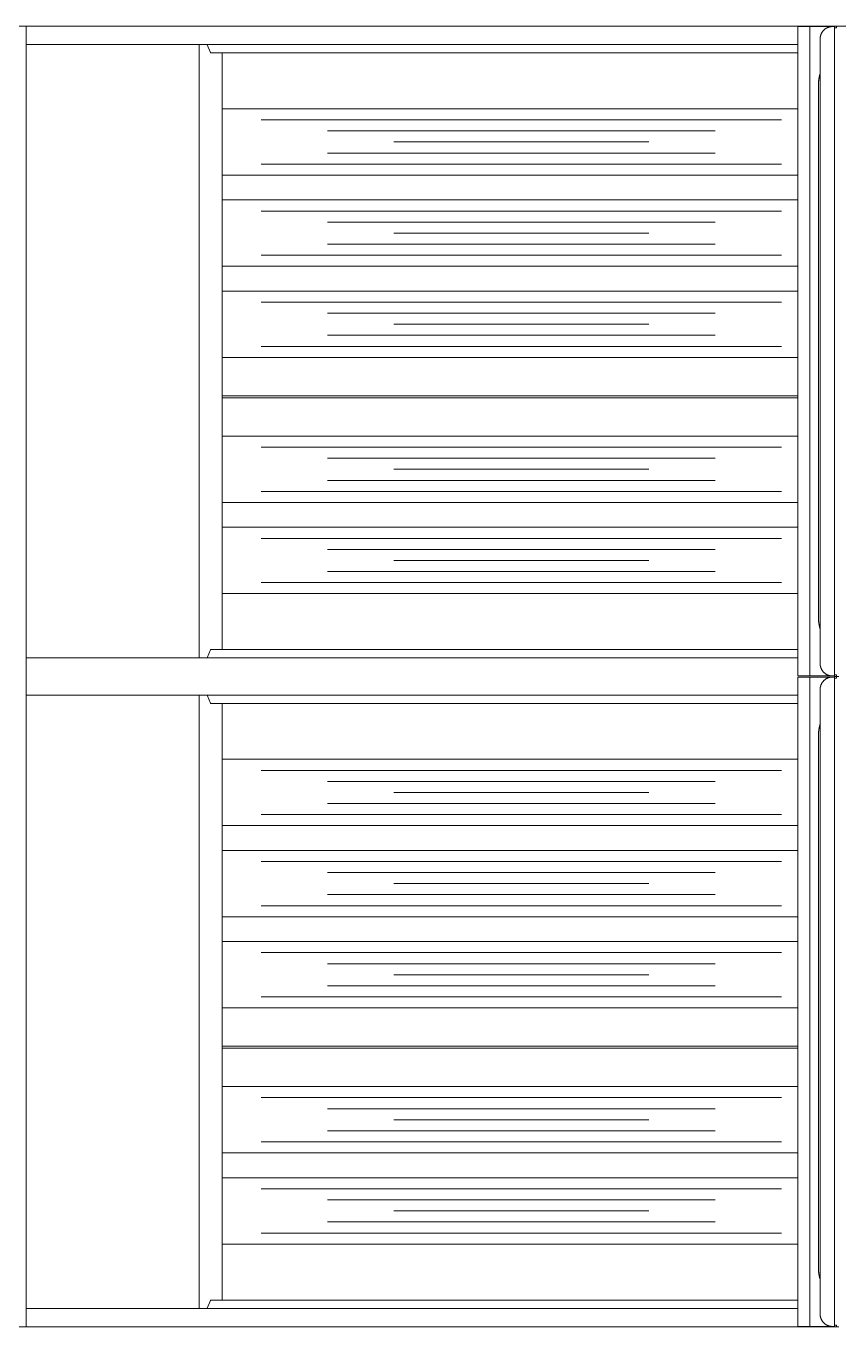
# Model space of a CAD drawing. Header units: millimetres. Extents: x -159872 to 386485, y -250577 to 158966.
# Drawn here: x 158757 to 159382, y 11835 to 12834 of the extents above; entities that cross this region are included whole.
import ezdxf

# ---------------------------------------------------------------- set-up
doc = ezdxf.new("R2010")
doc.units = ezdxf.units.MM
doc.layers.add('LDS-equipment-kitchen equipment', color=3, linetype='Continuous', lineweight=13)

# ---------------------------------------------------------------- blocks, each defined once
blk = doc.blocks.new('Group-348')
at = {"layer": 'LDS-equipment-kitchen equipment'}
for points in [[(97954.62, 49291.3, 0), (98708.31, 49291.3, 0)], [(98083.72, 49291.3, 0), (98083.72, 48292.26, 0)], [(98676.95, 49290.89, 0), (98676.95, 48792.16, 0)], [(98676.95, 49290.89, 0), (98705.11, 49290.89, 0)], [(98685.96, 49290.89, 0), (98685.96, 48792.16, 0)], [(98693.97, 49281.34, 0), (98693.97, 49281.58, 0), (98693.98, 49281.81, 0), (98694, 49282.05, 0), (98694.02, 49282.28, 0), (98694.04, 49282.51, 0), (98694.07, 49282.74, 0), (98694.11, 49282.98, 0), (98694.16, 49283.21, 0), (98694.2, 49283.44, 0), (98694.26, 49283.66, 0), (98694.32, 49283.89, 0), (98694.38, 49284.11, 0), (98694.45, 49284.34, 0), (98694.53, 49284.56, 0), (98694.61, 49284.78, 0), (98694.7, 49285, 0), (98694.79, 49285.21, 0), (98694.89, 49285.43, 0), (98694.99, 49285.64, 0), (98695.1, 49285.84, 0), (98695.21, 49286.05, 0), (98695.33, 49286.25, 0), (98695.45, 49286.45, 0), (98695.58, 49286.65, 0), (98695.71, 49286.84, 0), (98695.85, 49287.03, 0), (98695.99, 49287.22, 0), (98696.14, 49287.4, 0), (98696.29, 49287.58, 0), (98696.44, 49287.75, 0), (98696.6, 49287.93, 0), (98696.77, 49288.09, 0), (98696.93, 49288.26, 0), (98697.11, 49288.42, 0), (98697.28, 49288.57, 0), (98697.46, 49288.72, 0), (98697.64, 49288.87, 0), (98697.83, 49289.01, 0), (98698.02, 49289.15, 0), (98698.21, 49289.28, 0), (98698.41, 49289.41, 0), (98698.61, 49289.53, 0), (98698.81, 49289.65, 0), (98699.02, 49289.76, 0), (98699.23, 49289.87, 0), (98699.44, 49289.97, 0), (98699.65, 49290.07, 0), (98699.86, 49290.16, 0), (98700.08, 49290.25, 0), (98700.3, 49290.33, 0), (98700.52, 49290.41, 0), (98700.75, 49290.48, 0), (98700.97, 49290.54, 0), (98701.2, 49290.6, 0), (98701.43, 49290.66, 0), (98701.65, 49290.71, 0), (98701.88, 49290.75, 0), (98702.12, 49290.79, 0), (98702.35, 49290.82, 0), (98702.58, 49290.84, 0), (98702.81, 49290.86, 0), (98703.05, 49290.88, 0), (98703.28, 49290.89, 0), (98703.52, 49290.89, 0)], [(98705.11, 49289.88, 0), (98705.11, 49291.28, 0)], [(98705.11, 49291.28, 0), (98708.37, 49291.28, 0)], [(98705.11, 49290.89, 0), (98705.11, 48792.16, 0)], [(98705.11, 48793.17, 0), (98705.11, 49289.88, 0)], [(98706.63, 49289.88, 0), (98705.11, 49289.88, 0)], [(98705.11, 49287.77, 0), (98705.11, 48795.28, 0)], [(98706.63, 49291.28, 0), (98706.63, 49289.88, 0)], [(98828.1, 49291.28, 0), (98708.37, 49291.28, 0)], [(98083.72, 49276.99, 0), (98676.95, 49276.99, 0)], [(98216.84, 49276.99, 0), (98216.84, 48806.08, 0)], [(98222.79, 49276.97, 0), (98222.74, 49276.99, 0)], [(98222.87, 49276.84, 0), (98222.83, 49276.92, 0), (98222.79, 49276.97, 0)], [(98222.87, 49276.84, 0), (98225.44, 49270.88, 0)], [(98693.97, 49281.34, 0), (98693.97, 48801.71, 0)], [(98225.49, 49270.77, 0), (98225.44, 49270.88, 0)], [(98225.55, 49270.7, 0), (98225.49, 49270.77, 0)], [(98225.68, 49270.62, 0), (98225.61, 49270.64, 0), (98225.55, 49270.7, 0)], [(98225.68, 49270.59, 0), (98676.95, 49270.59, 0)], [(98234.58, 49270.62, 0), (98234.58, 48812.46, 0)], [(98692.76, 49248.33, 0), (98692.77, 49248.43, 0), (98692.78, 49248.53, 0), (98692.78, 49248.64, 0), (98692.79, 49248.74, 0), (98692.8, 49248.84, 0), (98692.81, 49248.94, 0), (98692.82, 49249.04, 0), (98692.82, 49249.14, 0), (98692.83, 49249.24, 0), (98692.84, 49249.34, 0), (98692.85, 49249.44, 0), (98692.87, 49249.54, 0), (98692.88, 49249.65, 0), (98692.89, 49249.75, 0), (98692.9, 49249.85, 0), (98692.91, 49249.95, 0), (98692.93, 49250.05, 0), (98692.94, 49250.15, 0), (98692.95, 49250.25, 0), (98692.97, 49250.35, 0), (98692.98, 49250.45, 0), (98693, 49250.55, 0), (98693.01, 49250.65, 0), (98693.03, 49250.75, 0), (98693.04, 49250.85, 0), (98693.06, 49250.95, 0), (98693.08, 49251.05, 0), (98693.09, 49251.15, 0), (98693.11, 49251.25, 0), (98693.13, 49251.35, 0), (98693.15, 49251.45, 0), (98693.17, 49251.55, 0), (98693.18, 49251.65, 0), (98693.2, 49251.75, 0), (98693.22, 49251.85, 0), (98693.24, 49251.95, 0), (98693.27, 49252.05, 0), (98693.29, 49252.15, 0), (98693.31, 49252.25, 0), (98693.33, 49252.35, 0), (98693.35, 49252.45, 0), (98693.37, 49252.54, 0), (98693.4, 49252.64, 0), (98693.42, 49252.74, 0), (98693.44, 49252.84, 0), (98693.47, 49252.94, 0), (98693.49, 49253.04, 0), (98693.52, 49253.14, 0), (98693.54, 49253.23, 0), (98693.57, 49253.33, 0), (98693.6, 49253.43, 0), (98693.62, 49253.53, 0), (98693.65, 49253.63, 0), (98693.68, 49253.72, 0), (98693.7, 49253.82, 0), (98693.73, 49253.92, 0), (98693.76, 49254.02, 0), (98693.79, 49254.11, 0), (98693.82, 49254.21, 0), (98693.85, 49254.31, 0), (98693.88, 49254.4, 0), (98693.91, 49254.5, 0), (98693.94, 49254.6, 0), (98693.97, 49254.69, 0)], [(98692.76, 49248.33, 0), (98692.76, 48834.72, 0)], [(98676.95, 49227.7, 0), (98234.58, 49227.7, 0)], [(98264.49, 49219.22, 0), (98664.26, 49219.22, 0)], [(98315.39, 49210.73, 0), (98613.35, 49210.73, 0)], [(98315.39, 49193.76, 0), (98613.35, 49193.76, 0)], [(98366.3, 49202.25, 0), (98562.45, 49202.25, 0)], [(98264.49, 49185.28, 0), (98664.26, 49185.28, 0)], [(98676.95, 49176.8, 0), (98234.58, 49176.8, 0)], [(98676.95, 49157.71, 0), (98234.58, 49157.71, 0)], [(98264.49, 49149.22, 0), (98664.26, 49149.22, 0)], [(98315.39, 49140.74, 0), (98613.35, 49140.74, 0)], [(98315.39, 49123.77, 0), (98613.35, 49123.77, 0)], [(98366.3, 49132.25, 0), (98562.45, 49132.25, 0)], [(98264.49, 49115.28, 0), (98664.26, 49115.28, 0)], [(98676.95, 49106.8, 0), (98234.58, 49106.8, 0)], [(98676.95, 49087.71, 0), (98234.58, 49087.71, 0)], [(98264.49, 49079.23, 0), (98664.26, 49079.23, 0)], [(98315.39, 49070.74, 0), (98613.35, 49070.74, 0)], [(98315.39, 49053.77, 0), (98613.35, 49053.77, 0)], [(98366.3, 49062.26, 0), (98562.45, 49062.26, 0)], [(98264.49, 49045.29, 0), (98664.26, 49045.29, 0)], [(98676.95, 49036.8, 0), (98234.58, 49036.8, 0)], [(98676.95, 49007.36, 0), (98234.58, 49007.36, 0)], [(98234.58, 49005.8, 0), (98676.95, 49005.8, 0)], [(98676.95, 48976.35, 0), (98234.58, 48976.35, 0)], [(98264.49, 48967.87, 0), (98664.26, 48967.87, 0)], [(98315.39, 48959.38, 0), (98613.35, 48959.38, 0)], [(98366.3, 48950.9, 0), (98562.45, 48950.9, 0)], [(98264.49, 48933.93, 0), (98664.26, 48933.93, 0)], [(98315.39, 48942.41, 0), (98613.35, 48942.41, 0)], [(98676.95, 48925.45, 0), (98234.58, 48925.45, 0)], [(98676.95, 48906.36, 0), (98234.58, 48906.36, 0)], [(98264.49, 48897.87, 0), (98664.26, 48897.87, 0)], [(98315.39, 48889.39, 0), (98613.35, 48889.39, 0)], [(98366.3, 48880.9, 0), (98562.45, 48880.9, 0)], [(98264.49, 48863.93, 0), (98664.26, 48863.93, 0)], [(98315.39, 48872.42, 0), (98613.35, 48872.42, 0)], [(98676.95, 48855.45, 0), (98234.58, 48855.45, 0)], [(98693.97, 48828.36, 0), (98693.94, 48828.45, 0), (98693.91, 48828.55, 0), (98693.88, 48828.65, 0), (98693.85, 48828.74, 0), (98693.82, 48828.84, 0), (98693.79, 48828.94, 0), (98693.76, 48829.03, 0), (98693.73, 48829.13, 0), (98693.7, 48829.23, 0), (98693.68, 48829.33, 0), (98693.65, 48829.42, 0), (98693.62, 48829.52, 0), (98693.6, 48829.62, 0), (98693.57, 48829.72, 0), (98693.54, 48829.82, 0), (98693.52, 48829.91, 0), (98693.49, 48830.01, 0), (98693.47, 48830.11, 0), (98693.44, 48830.21, 0), (98693.42, 48830.31, 0), (98693.4, 48830.41, 0), (98693.37, 48830.51, 0), (98693.35, 48830.6, 0), (98693.33, 48830.7, 0), (98693.31, 48830.8, 0), (98693.29, 48830.9, 0), (98693.27, 48831, 0), (98693.24, 48831.1, 0), (98693.22, 48831.2, 0), (98693.2, 48831.3, 0), (98693.18, 48831.4, 0), (98693.17, 48831.5, 0), (98693.15, 48831.6, 0), (98693.13, 48831.7, 0), (98693.11, 48831.8, 0), (98693.09, 48831.9, 0), (98693.08, 48832, 0), (98693.06, 48832.1, 0), (98693.04, 48832.2, 0), (98693.03, 48832.3, 0), (98693.01, 48832.4, 0), (98693, 48832.5, 0), (98692.98, 48832.6, 0), (98692.97, 48832.7, 0), (98692.95, 48832.8, 0), (98692.94, 48832.9, 0), (98692.93, 48833, 0), (98692.91, 48833.1, 0), (98692.9, 48833.2, 0), (98692.89, 48833.3, 0), (98692.88, 48833.4, 0), (98692.87, 48833.51, 0), (98692.85, 48833.61, 0), (98692.84, 48833.71, 0), (98692.83, 48833.81, 0), (98692.82, 48833.91, 0), (98692.82, 48834.01, 0), (98692.81, 48834.11, 0), (98692.8, 48834.21, 0), (98692.79, 48834.31, 0), (98692.78, 48834.41, 0), (98692.78, 48834.52, 0), (98692.77, 48834.62, 0), (98692.76, 48834.72, 0)], [(98083.72, 48806.06, 0), (98676.95, 48806.06, 0)], [(98222.74, 48806.08, 0), (98222.79, 48806.1, 0), (98222.83, 48806.15, 0), (98222.87, 48806.23, 0)], [(98222.87, 48806.23, 0), (98225.44, 48812.2, 0)], [(98225.44, 48812.2, 0), (98225.49, 48812.3, 0), (98225.55, 48812.38, 0)], [(98225.55, 48812.38, 0), (98225.61, 48812.44, 0)], [(98225.61, 48812.44, 0), (98225.68, 48812.46, 0)], [(98225.61, 48812.43, 0), (98676.95, 48812.43, 0)], [(98703.52, 48792.16, 0), (98703.28, 48792.16, 0), (98703.05, 48792.17, 0), (98702.81, 48792.19, 0), (98702.58, 48792.21, 0), (98702.35, 48792.23, 0), (98702.12, 48792.26, 0), (98701.88, 48792.3, 0), (98701.65, 48792.34, 0), (98701.43, 48792.39, 0), (98701.2, 48792.45, 0), (98700.97, 48792.51, 0), (98700.75, 48792.57, 0), (98700.52, 48792.64, 0), (98700.3, 48792.72, 0), (98700.08, 48792.8, 0), (98699.86, 48792.89, 0), (98699.65, 48792.98, 0), (98699.44, 48793.08, 0), (98699.23, 48793.18, 0), (98699.02, 48793.29, 0), (98698.81, 48793.4, 0), (98698.61, 48793.52, 0), (98698.41, 48793.64, 0), (98698.21, 48793.77, 0), (98698.02, 48793.9, 0), (98697.83, 48794.04, 0), (98697.64, 48794.18, 0), (98697.46, 48794.33, 0), (98697.28, 48794.48, 0), (98697.11, 48794.63, 0), (98696.93, 48794.79, 0), (98696.77, 48794.96, 0), (98696.6, 48795.12, 0), (98696.44, 48795.3, 0), (98696.29, 48795.47, 0), (98696.14, 48795.65, 0), (98695.99, 48795.83, 0), (98695.85, 48796.02, 0), (98695.71, 48796.21, 0), (98695.58, 48796.4, 0), (98695.45, 48796.6, 0), (98695.33, 48796.8, 0), (98695.21, 48797, 0), (98695.1, 48797.21, 0), (98694.99, 48797.41, 0), (98694.89, 48797.62, 0), (98694.79, 48797.84, 0), (98694.7, 48798.05, 0), (98694.61, 48798.27, 0), (98694.53, 48798.49, 0), (98694.45, 48798.71, 0), (98694.38, 48798.93, 0), (98694.32, 48799.16, 0), (98694.26, 48799.39, 0), (98694.2, 48799.61, 0), (98694.16, 48799.84, 0), (98694.11, 48800.07, 0), (98694.07, 48800.31, 0), (98694.04, 48800.54, 0), (98694.02, 48800.77, 0), (98694, 48801, 0), (98693.98, 48801.24, 0), (98693.97, 48801.47, 0), (98693.97, 48801.71, 0)], [(98676.95, 48792.16, 0), (98705.11, 48792.16, 0)], [(98676.95, 48791.37, 0), (98676.95, 48292.64, 0)], [(98676.95, 48791.37, 0), (98705.11, 48791.37, 0)], [(98685.96, 48791.37, 0), (98685.96, 48292.64, 0)], [(98693.97, 48781.83, 0), (98693.97, 48782.06, 0), (98693.98, 48782.3, 0), (98694, 48782.53, 0), (98694.02, 48782.76, 0), (98694.04, 48783, 0), (98694.07, 48783.23, 0), (98694.11, 48783.46, 0), (98694.16, 48783.69, 0), (98694.2, 48783.92, 0), (98694.26, 48784.15, 0), (98694.32, 48784.37, 0), (98694.38, 48784.6, 0), (98694.45, 48784.82, 0), (98694.53, 48785.04, 0), (98694.61, 48785.26, 0), (98694.7, 48785.48, 0), (98694.79, 48785.7, 0), (98694.89, 48785.91, 0), (98694.99, 48786.12, 0), (98695.1, 48786.33, 0), (98695.21, 48786.53, 0), (98695.33, 48786.73, 0), (98695.45, 48786.93, 0), (98695.58, 48787.13, 0), (98695.71, 48787.32, 0), (98695.85, 48787.51, 0), (98695.99, 48787.7, 0), (98696.14, 48787.88, 0), (98696.29, 48788.06, 0), (98696.44, 48788.24, 0), (98696.6, 48788.41, 0), (98696.77, 48788.58, 0), (98696.93, 48788.74, 0), (98697.11, 48788.9, 0), (98697.28, 48789.06, 0), (98697.46, 48789.21, 0), (98697.64, 48789.35, 0), (98697.83, 48789.49, 0), (98698.02, 48789.63, 0), (98698.21, 48789.76, 0), (98698.41, 48789.89, 0), (98698.61, 48790.01, 0), (98698.81, 48790.13, 0), (98699.02, 48790.25, 0), (98699.23, 48790.35, 0), (98699.44, 48790.46, 0), (98699.65, 48790.55, 0), (98699.86, 48790.65, 0), (98700.08, 48790.73, 0), (98700.3, 48790.81, 0), (98700.52, 48790.89, 0), (98700.75, 48790.96, 0), (98700.97, 48791.03, 0), (98701.2, 48791.09, 0), (98701.43, 48791.14, 0), (98701.65, 48791.19, 0), (98701.88, 48791.23, 0), (98702.12, 48791.27, 0), (98702.35, 48791.3, 0), (98702.58, 48791.33, 0), (98702.81, 48791.35, 0), (98703.05, 48791.36, 0), (98703.28, 48791.37, 0), (98703.52, 48791.37, 0)], [(98705.11, 48791.77, 0), (98705.11, 48793.17, 0)], [(98706.63, 48793.17, 0), (98705.11, 48793.17, 0)], [(98705.11, 48790.37, 0), (98705.11, 48791.77, 0)], [(98705.11, 48791.77, 0), (98708.37, 48791.77, 0)], [(98705.11, 48791.77, 0), (98708.37, 48791.77, 0)], [(98705.11, 48791.77, 0), (98708.37, 48791.77, 0)], [(98705.11, 48791.37, 0), (98705.11, 48292.64, 0)], [(98705.11, 48293.65, 0), (98705.11, 48790.37, 0)], [(98706.63, 48790.37, 0), (98705.11, 48790.37, 0)], [(98705.11, 48788.25, 0), (98705.11, 48295.76, 0)], [(98706.63, 48793.17, 0), (98706.63, 48791.77, 0)], [(98706.63, 48791.77, 0), (98706.63, 48790.37, 0)], [(98083.72, 48777.47, 0), (98676.95, 48777.47, 0)], [(98216.84, 48777.47, 0), (98216.84, 48306.57, 0)], [(98222.79, 48777.46, 0), (98222.74, 48777.47, 0)], [(98222.87, 48777.33, 0), (98222.83, 48777.41, 0), (98222.79, 48777.46, 0)], [(98222.87, 48777.33, 0), (98225.44, 48771.36, 0)], [(98693.97, 48781.83, 0), (98693.97, 48302.19, 0)], [(98225.49, 48771.26, 0), (98225.44, 48771.36, 0)], [(98225.55, 48771.18, 0), (98225.49, 48771.26, 0)], [(98225.68, 48771.1, 0), (98225.61, 48771.12, 0), (98225.55, 48771.18, 0)], [(98225.68, 48771.07, 0), (98676.95, 48771.07, 0)], [(98234.58, 48771.1, 0), (98234.58, 48312.94, 0)], [(98692.76, 48748.82, 0), (98692.77, 48748.92, 0), (98692.78, 48749.02, 0), (98692.78, 48749.12, 0), (98692.79, 48749.22, 0), (98692.8, 48749.32, 0), (98692.81, 48749.42, 0), (98692.82, 48749.52, 0), (98692.82, 48749.62, 0), (98692.83, 48749.73, 0), (98692.84, 48749.83, 0), (98692.85, 48749.93, 0), (98692.87, 48750.03, 0), (98692.88, 48750.13, 0), (98692.89, 48750.23, 0), (98692.9, 48750.33, 0), (98692.91, 48750.43, 0), (98692.93, 48750.53, 0), (98692.94, 48750.63, 0), (98692.95, 48750.73, 0), (98692.97, 48750.83, 0), (98692.98, 48750.93, 0), (98693, 48751.03, 0), (98693.01, 48751.13, 0), (98693.03, 48751.24, 0), (98693.04, 48751.34, 0), (98693.06, 48751.44, 0), (98693.08, 48751.54, 0), (98693.09, 48751.64, 0), (98693.11, 48751.74, 0), (98693.13, 48751.84, 0), (98693.15, 48751.94, 0), (98693.17, 48752.03, 0), (98693.18, 48752.13, 0), (98693.2, 48752.23, 0), (98693.22, 48752.33, 0), (98693.24, 48752.43, 0), (98693.27, 48752.53, 0), (98693.29, 48752.63, 0), (98693.31, 48752.73, 0), (98693.33, 48752.83, 0), (98693.35, 48752.93, 0), (98693.37, 48753.03, 0), (98693.4, 48753.13, 0), (98693.42, 48753.23, 0), (98693.44, 48753.32, 0), (98693.47, 48753.42, 0), (98693.49, 48753.52, 0), (98693.52, 48753.62, 0), (98693.54, 48753.72, 0), (98693.57, 48753.82, 0), (98693.6, 48753.91, 0), (98693.62, 48754.01, 0), (98693.65, 48754.11, 0), (98693.68, 48754.21, 0), (98693.7, 48754.3, 0), (98693.73, 48754.4, 0), (98693.76, 48754.5, 0), (98693.79, 48754.6, 0), (98693.82, 48754.69, 0), (98693.85, 48754.79, 0), (98693.88, 48754.89, 0), (98693.91, 48754.99, 0), (98693.94, 48755.08, 0), (98693.97, 48755.18, 0)], [(98692.76, 48748.82, 0), (98692.76, 48335.2, 0)], [(98676.95, 48728.18, 0), (98234.58, 48728.18, 0)], [(98264.49, 48719.7, 0), (98664.26, 48719.7, 0)], [(98315.39, 48711.22, 0), (98613.35, 48711.22, 0)], [(98315.39, 48694.25, 0), (98613.35, 48694.25, 0)], [(98366.3, 48702.73, 0), (98562.45, 48702.73, 0)], [(98264.49, 48685.76, 0), (98664.26, 48685.76, 0)], [(98676.95, 48677.28, 0), (98234.58, 48677.28, 0)], [(98676.95, 48658.19, 0), (98234.58, 48658.19, 0)], [(98264.49, 48649.7, 0), (98664.26, 48649.7, 0)], [(98315.39, 48641.22, 0), (98613.35, 48641.22, 0)], [(98315.39, 48624.25, 0), (98613.35, 48624.25, 0)], [(98366.3, 48632.74, 0), (98562.45, 48632.74, 0)], [(98264.49, 48615.77, 0), (98664.26, 48615.77, 0)], [(98676.95, 48607.28, 0), (98234.58, 48607.28, 0)], [(98676.95, 48588.19, 0), (98234.58, 48588.19, 0)], [(98264.49, 48579.71, 0), (98664.26, 48579.71, 0)], [(98315.39, 48571.22, 0), (98613.35, 48571.22, 0)], [(98315.39, 48554.26, 0), (98613.35, 48554.26, 0)], [(98366.3, 48562.74, 0), (98562.45, 48562.74, 0)], [(98264.49, 48545.77, 0), (98664.26, 48545.77, 0)], [(98676.95, 48537.29, 0), (98234.58, 48537.29, 0)], [(98676.95, 48507.84, 0), (98234.58, 48507.84, 0)], [(98234.58, 48506.28, 0), (98676.95, 48506.28, 0)], [(98676.95, 48476.84, 0), (98234.58, 48476.84, 0)], [(98264.49, 48468.35, 0), (98664.26, 48468.35, 0)], [(98315.39, 48459.87, 0), (98613.35, 48459.87, 0)], [(98366.3, 48451.38, 0), (98562.45, 48451.38, 0)], [(98264.49, 48434.41, 0), (98664.26, 48434.41, 0)], [(98315.39, 48442.9, 0), (98613.35, 48442.9, 0)], [(98676.95, 48425.93, 0), (98234.58, 48425.93, 0)], [(98676.95, 48406.84, 0), (98234.58, 48406.84, 0)], [(98264.49, 48398.36, 0), (98664.26, 48398.36, 0)], [(98315.39, 48389.87, 0), (98613.35, 48389.87, 0)], [(98366.3, 48381.39, 0), (98562.45, 48381.39, 0)], [(98264.49, 48364.42, 0), (98664.26, 48364.42, 0)], [(98315.39, 48372.9, 0), (98613.35, 48372.9, 0)], [(98676.95, 48355.93, 0), (98234.58, 48355.93, 0)], [(98693.97, 48328.84, 0), (98693.94, 48328.94, 0), (98693.91, 48329.03, 0), (98693.88, 48329.13, 0), (98693.85, 48329.23, 0), (98693.82, 48329.32, 0), (98693.79, 48329.42, 0), (98693.76, 48329.52, 0), (98693.73, 48329.61, 0), (98693.7, 48329.71, 0), (98693.68, 48329.81, 0), (98693.65, 48329.91, 0), (98693.62, 48330.01, 0), (98693.6, 48330.1, 0), (98693.57, 48330.2, 0), (98693.54, 48330.3, 0), (98693.52, 48330.4, 0), (98693.49, 48330.5, 0), (98693.47, 48330.59, 0), (98693.44, 48330.69, 0), (98693.42, 48330.79, 0), (98693.4, 48330.89, 0), (98693.37, 48330.99, 0), (98693.35, 48331.09, 0), (98693.33, 48331.19, 0), (98693.31, 48331.29, 0), (98693.29, 48331.39, 0), (98693.27, 48331.48, 0), (98693.24, 48331.58, 0), (98693.22, 48331.68, 0), (98693.2, 48331.78, 0), (98693.18, 48331.88, 0), (98693.17, 48331.98, 0), (98693.15, 48332.08, 0), (98693.13, 48332.18, 0), (98693.11, 48332.28, 0), (98693.09, 48332.38, 0), (98693.08, 48332.48, 0), (98693.06, 48332.58, 0), (98693.04, 48332.68, 0), (98693.03, 48332.78, 0), (98693.01, 48332.88, 0), (98693, 48332.98, 0), (98692.98, 48333.08, 0), (98692.97, 48333.18, 0), (98692.95, 48333.28, 0), (98692.94, 48333.38, 0), (98692.93, 48333.48, 0), (98692.91, 48333.59, 0), (98692.9, 48333.69, 0), (98692.89, 48333.79, 0), (98692.88, 48333.89, 0), (98692.87, 48333.99, 0), (98692.85, 48334.09, 0), (98692.84, 48334.19, 0), (98692.83, 48334.29, 0), (98692.82, 48334.39, 0), (98692.82, 48334.49, 0), (98692.81, 48334.59, 0), (98692.8, 48334.7, 0), (98692.79, 48334.8, 0), (98692.78, 48334.9, 0), (98692.78, 48335, 0), (98692.77, 48335.1, 0), (98692.76, 48335.2, 0)], [(98083.72, 48306.54, 0), (98676.95, 48306.54, 0)], [(98222.74, 48306.57, 0), (98222.79, 48306.58, 0), (98222.83, 48306.63, 0), (98222.87, 48306.72, 0)], [(98222.87, 48306.72, 0), (98225.44, 48312.68, 0)], [(98225.44, 48312.68, 0), (98225.49, 48312.78, 0), (98225.55, 48312.86, 0)], [(98225.55, 48312.86, 0), (98225.61, 48312.92, 0)], [(98225.61, 48312.92, 0), (98225.68, 48312.94, 0)], [(98225.61, 48312.92, 0), (98676.95, 48312.92, 0)], [(98703.52, 48292.64, 0), (98703.28, 48292.65, 0), (98703.05, 48292.66, 0), (98702.81, 48292.67, 0), (98702.58, 48292.69, 0), (98702.35, 48292.72, 0), (98702.12, 48292.75, 0), (98701.88, 48292.78, 0), (98701.65, 48292.83, 0), (98701.43, 48292.88, 0), (98701.2, 48292.93, 0), (98700.97, 48292.99, 0), (98700.75, 48293.06, 0), (98700.52, 48293.13, 0), (98700.3, 48293.2, 0), (98700.08, 48293.28, 0), (98699.86, 48293.37, 0), (98699.65, 48293.46, 0), (98699.44, 48293.56, 0), (98699.23, 48293.66, 0), (98699.02, 48293.77, 0), (98698.81, 48293.88, 0), (98698.61, 48294, 0), (98698.41, 48294.13, 0), (98698.21, 48294.25, 0), (98698.02, 48294.39, 0), (98697.83, 48294.52, 0), (98697.64, 48294.66, 0), (98697.46, 48294.81, 0), (98697.28, 48294.96, 0), (98697.11, 48295.12, 0), (98696.93, 48295.28, 0), (98696.77, 48295.44, 0), (98696.6, 48295.61, 0), (98696.44, 48295.78, 0), (98696.29, 48295.95, 0), (98696.14, 48296.13, 0), (98695.99, 48296.32, 0), (98695.85, 48296.5, 0), (98695.71, 48296.69, 0), (98695.58, 48296.89, 0), (98695.45, 48297.08, 0), (98695.33, 48297.28, 0), (98695.21, 48297.48, 0), (98695.1, 48297.69, 0), (98694.99, 48297.9, 0), (98694.89, 48298.11, 0), (98694.79, 48298.32, 0), (98694.7, 48298.54, 0), (98694.61, 48298.75, 0), (98694.53, 48298.97, 0), (98694.45, 48299.2, 0), (98694.38, 48299.42, 0), (98694.32, 48299.64, 0), (98694.26, 48299.87, 0), (98694.2, 48300.1, 0), (98694.16, 48300.33, 0), (98694.11, 48300.56, 0), (98694.07, 48300.79, 0), (98694.04, 48301.02, 0), (98694.02, 48301.25, 0), (98694, 48301.49, 0), (98693.98, 48301.72, 0), (98693.97, 48301.96, 0), (98693.97, 48302.19, 0)], [(97954.62, 48292.26, 0), (98708.31, 48292.26, 0)], [(98083.72, 48292.26, 0), (98708.31, 48292.26, 0)], [(98083.72, 48292.26, 0), (98708.31, 48292.26, 0)], [(98676.95, 48292.64, 0), (98705.11, 48292.64, 0)], [(98705.11, 48292.25, 0), (98705.11, 48293.65, 0)], [(98706.63, 48293.65, 0), (98705.11, 48293.65, 0)], [(98705.11, 48292.25, 0), (98708.37, 48292.25, 0)], [(98705.11, 48292.25, 0), (98708.37, 48292.25, 0)], [(98706.63, 48293.65, 0), (98706.63, 48292.25, 0)]]:
    blk.add_polyline3d(points, dxfattribs=at)
blk = doc.blocks.new('Group-349')
at = {"layer": 'LDS-equipment-kitchen equipment'}
for points in [[(97954.61, 48292.26, 0), (98708.3, 48292.27, 0)], [(98676.95, 48292.64, 0), (98705.11, 48292.64, 0)], [(98705.11, 48292.25, 0), (98705.11, 48293.65, 0)], [(98706.63, 48293.65, 0), (98705.11, 48293.65, 0)], [(98706.63, 48293.65, 0), (98706.63, 48292.25, 0)]]:
    blk.add_polyline3d(points, dxfattribs=at)
blk = doc.blocks.new('Group-410')
at = {"layer": 'LDS-equipment-kitchen equipment'}
for name in ['Group-348', 'Group-349']:
    blk.add_blockref(name, (0, 0), dxfattribs=at)

msp = doc.modelspace()

# ---------------------------------------------------------------- block references
at = {"layer": 'LDS-equipment-kitchen equipment', "color": 7}
msp.add_blockref('Group-410', (60673.51323, -36457.51522), dxfattribs=at)

doc.saveas('drawing.dxf')
